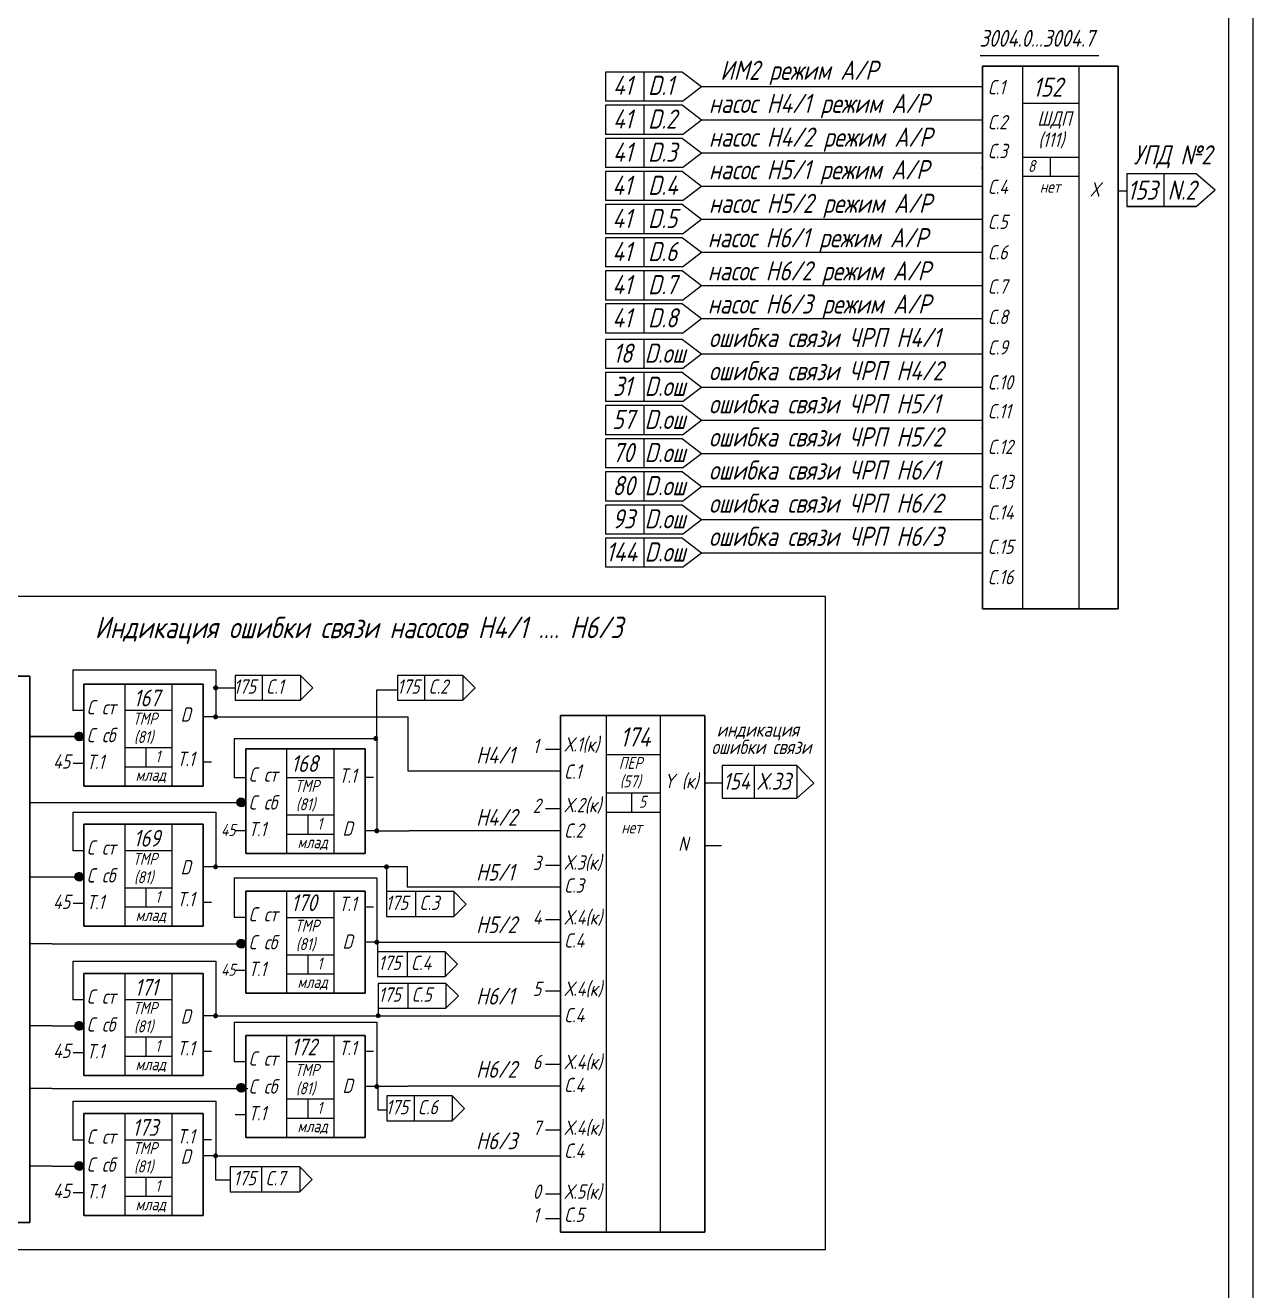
# Model space of a CAD drawing. Header units: millimetres. Extents: x -1319 to 705, y 574 to 3169.
# Drawn here: x 119.1 to 375.6, y 1320.5 to 1584.9 of the extents above; entities that cross this region are included whole.
import ezdxf

# ---------------------------------------------------------------- set-up
doc = ezdxf.new("R2010")
doc.units = ezdxf.units.MM
doc.layers.add('Текст', color=7, linetype='Continuous', lineweight=50)
doc.styles.add('GOST тип А', font='GOST_A.TTF', dxfattribs={"oblique": 15})
doc.styles.add('АСУТП', font='GOST_A.TTF', dxfattribs={"oblique": 15, "height": 2.5})

msp = doc.modelspace()

# ---------------------------------------------------------------- hatches: boundary and pattern name
h = msp.add_hatch(color=7)
edge = h.paths.add_edge_path()
edge.add_arc((158.87, 1446.49), 0.2, 0, 360)
h = msp.add_hatch(color=7)
edge = h.paths.add_edge_path()
edge.add_arc((158.86, 1440.42), 0.2, 0, 360)
for points in [[(129.33, 1436.33, 1), (131.31, 1436.33, 1)], [(129.33, 1436.33, 1), (131.31, 1436.33, 1)], [(163.17, 1422.58, 1), (165.15, 1422.58, 1)], [(163.17, 1422.58, 1), (165.15, 1422.58, 1)], [(129.33, 1407.03, 1), (131.31, 1407.03, 1)], [(129.33, 1407.03, 1), (131.31, 1407.03, 1)], [(163.17, 1393.06, 1), (165.15, 1393.06, 1)], [(163.17, 1393.06, 1), (165.15, 1393.06, 1)], [(129.33, 1375.88, 1), (131.31, 1375.88, 1)], [(129.33, 1375.88, 1), (131.31, 1375.88, 1)], [(163.17, 1362.93, 1), (165.15, 1362.93, 1)], [(163.17, 1362.93, 1), (165.15, 1362.93, 1)], [(129.33, 1346.61, 1), (131.31, 1346.61, 1)], [(129.33, 1346.61, 1), (131.31, 1346.61, 1)]]:
    msp.add_hatch(color=7).paths.add_polyline_path(points)
h = msp.add_hatch(color=7)
edge = h.paths.add_edge_path()
edge.add_arc((192.36, 1435.89), 0.2, 0, 360)
h = msp.add_hatch(color=7)
edge = h.paths.add_edge_path()
edge.add_arc((192.56, 1416.59), 0.2, 0, 360)
h = msp.add_hatch(color=7)
edge = h.paths.add_edge_path()
edge.add_arc((158.86, 1409.11), 0.2, 0, 360)
h = msp.add_hatch(color=7)
edge = h.paths.add_edge_path()
edge.add_arc((194.57, 1409.1), 0.2, 0, 360)
h = msp.add_hatch(color=7)
edge = h.paths.add_edge_path()
edge.add_arc((192.56, 1393.35), 0.2, 0, 360)
h = msp.add_hatch(color=7)
edge = h.paths.add_edge_path()
edge.add_arc((158.86, 1377.96), 0.2, 0, 360)
h = msp.add_hatch(color=7)
edge = h.paths.add_edge_path()
edge.add_arc((192.85, 1377.99), 0.2, 0, 360)
h = msp.add_hatch(color=7)
edge = h.paths.add_edge_path()
edge.add_arc((192.56, 1363.22), 0.2, 0, 360)
h = msp.add_hatch(color=7)
edge = h.paths.add_edge_path()
edge.add_arc((158.86, 1348.69), 0.2, 0, 360)

# ---------------------------------------------------------------- linework, layer by layer
at = {"color": 7}
for p, q in [((375.58, 1713.06), (375.58, 936.16)), ((370.58, 941.16), (370.58, 1708.06)), ((318.63, 1578.57), (343.46, 1578.57)), ((327.46, 1576.4), (327.46, 1462.96)), ((339.23, 1576.4), (339.23, 1462.96)), ((256.44, 1575.13), (240.36, 1575.13)), ((240.36, 1575.13), (240.36, 1569.05)), ((248.35, 1575.13), (248.35, 1569.05)), ((256.44, 1575.13), (260.42, 1572.09)), ((256.44, 1569.05), (260.42, 1572.09)), ((260.42, 1572.09), (319.13, 1572.09)), ((256.44, 1569.05), (240.36, 1569.05)), ((256.44, 1568.21), (240.36, 1568.21)), ((240.36, 1568.21), (240.36, 1562.12)), ((248.35, 1568.21), (248.35, 1562.12)), ((256.44, 1568.21), (260.42, 1565.17)), ((327.46, 1568.63), (339.23, 1568.63)), ((256.44, 1562.12), (260.42, 1565.17)), ((260.42, 1565.17), (319.13, 1565.17)), ((256.44, 1562.12), (240.36, 1562.12)), ((256.44, 1561.29), (240.36, 1561.29)), ((240.36, 1561.29), (240.36, 1555.2)), ((248.35, 1561.29), (248.35, 1555.2)), ((256.44, 1561.29), (260.42, 1558.24)), ((256.44, 1555.2), (260.42, 1558.24)), ((260.42, 1558.24), (319.13, 1558.24)), ((327.46, 1557.37), (339.23, 1557.37)), ((333.23, 1557.37), (333.23, 1553.37)), ((256.44, 1555.2), (240.36, 1555.2)), ((319.02, 1555.03), (318.89, 1555.03)), ((319.06, 1555.03), (318.93, 1555.03)), ((319.13, 1555.03), (319.01, 1555.03)), ((256.44, 1554.36), (240.36, 1554.36)), ((240.36, 1554.36), (240.36, 1548.28)), ((248.35, 1554.36), (248.35, 1548.28)), ((256.44, 1554.36), (260.42, 1551.32)), ((327.46, 1553.37), (339.23, 1553.37)), ((349.25, 1553.95), (349.25, 1547.05)), ((349.25, 1553.95), (363.78, 1553.95)), ((357.02, 1553.95), (357.02, 1547.05)), ((363.78, 1553.95), (367.77, 1550.56)), ((256.44, 1548.28), (260.42, 1551.32)), ((260.42, 1551.32), (319.13, 1551.32)), ((347.47, 1550.29), (349.25, 1550.29)), ((363.78, 1547.05), (367.77, 1550.56)), ((256.44, 1548.28), (240.36, 1548.28)), ((256.44, 1547.44), (240.36, 1547.44)), ((240.36, 1547.44), (240.36, 1541.36)), ((248.35, 1547.44), (248.35, 1541.36)), ((256.44, 1547.44), (260.42, 1544.4)), ((349.25, 1547.05), (363.78, 1547.05)), ((363.78, 1547.05), (349.25, 1547.05)), ((256.44, 1541.36), (260.42, 1544.4)), ((260.42, 1544.4), (319.13, 1544.4)), ((256.44, 1541.36), (240.36, 1541.36)), ((256.44, 1540.52), (240.36, 1540.52)), ((240.36, 1540.52), (240.36, 1534.44)), ((248.35, 1540.52), (248.35, 1534.44)), ((256.44, 1540.52), (260.42, 1537.48)), ((256.44, 1534.44), (260.42, 1537.48)), ((260.42, 1537.48), (319.13, 1537.48)), ((256.44, 1534.44), (240.36, 1534.44)), ((256.44, 1533.6), (240.36, 1533.6)), ((240.36, 1533.6), (240.36, 1527.51)), ((248.35, 1533.6), (248.35, 1527.51)), ((256.44, 1533.6), (260.42, 1530.56)), ((256.44, 1527.51), (260.42, 1530.56)), ((260.42, 1530.56), (319.13, 1530.56)), ((256.44, 1527.51), (240.36, 1527.51)), ((256.44, 1526.68), (240.36, 1526.68)), ((240.36, 1526.68), (240.36, 1520.59)), ((248.35, 1526.68), (248.35, 1520.59)), ((256.44, 1526.68), (260.42, 1523.63)), ((256.44, 1520.59), (260.42, 1523.63)), ((260.42, 1523.63), (319.13, 1523.63)), ((256.44, 1520.59), (240.36, 1520.59)), ((256.44, 1519.29), (240.36, 1519.29)), ((240.36, 1519.29), (240.36, 1513.2)), ((248.35, 1519.29), (248.35, 1513.2)), ((256.44, 1519.29), (260.42, 1516.25)), ((256.44, 1513.2), (260.42, 1516.25)), ((260.42, 1516.25), (319.13, 1516.25)), ((256.44, 1513.2), (240.36, 1513.2)), ((256.44, 1512.37), (240.36, 1512.37)), ((240.36, 1512.37), (240.36, 1506.28)), ((248.35, 1512.37), (248.35, 1506.28)), ((256.44, 1512.37), (260.42, 1509.32)), ((256.44, 1506.28), (260.42, 1509.32)), ((260.42, 1509.32), (319.13, 1509.32)), ((256.44, 1506.28), (240.36, 1506.28)), ((256.44, 1505.44), (240.36, 1505.44)), ((240.36, 1505.44), (240.36, 1499.36)), ((248.35, 1505.44), (248.35, 1499.36)), ((256.44, 1505.44), (260.42, 1502.4)), ((256.44, 1499.36), (260.42, 1502.4)), ((260.42, 1502.4), (319.13, 1502.4)), ((256.44, 1499.36), (240.36, 1499.36)), ((319.02, 1500.67), (318.89, 1500.67)), ((319.06, 1500.67), (318.93, 1500.67)), ((319.13, 1500.67), (319.01, 1500.67)), ((256.44, 1498.52), (240.36, 1498.52)), ((240.36, 1498.52), (240.36, 1492.44)), ((248.35, 1498.52), (248.35, 1492.44)), ((256.44, 1498.52), (260.42, 1495.48)), ((256.44, 1492.44), (260.42, 1495.48)), ((260.42, 1495.48), (319.13, 1495.48)), ((256.44, 1492.44), (240.36, 1492.44)), ((256.44, 1491.6), (240.36, 1491.6)), ((240.36, 1491.6), (240.36, 1485.52)), ((248.35, 1491.6), (248.35, 1485.52)), ((256.44, 1491.6), (260.42, 1488.56)), ((256.44, 1485.52), (260.42, 1488.56)), ((260.42, 1488.56), (319.13, 1488.56)), ((256.44, 1485.52), (240.36, 1485.52)), ((256.44, 1484.68), (240.36, 1484.68)), ((240.36, 1484.68), (240.36, 1478.59)), ((248.35, 1484.68), (248.35, 1478.59)), ((256.44, 1484.68), (260.42, 1481.64)), ((256.44, 1478.59), (260.42, 1481.64)), ((260.42, 1481.64), (319.13, 1481.64)), ((256.44, 1478.59), (240.36, 1478.59)), ((256.44, 1477.76), (240.36, 1477.76)), ((240.36, 1477.76), (240.36, 1471.67)), ((248.35, 1477.76), (248.35, 1471.67)), ((256.44, 1477.76), (260.42, 1474.71)), ((256.44, 1471.67), (260.42, 1474.71)), ((260.42, 1474.71), (319.13, 1474.71)), ((256.44, 1471.67), (240.36, 1471.67)), ((286.29, 1465.6), (63.68, 1465.6)), ((286.29, 1329.16), (286.29, 1465.6)), ((129.04, 1450.28), (129.04, 1441.74)), ((129.04, 1450.28), (158.87, 1450.28)), ((158.87, 1450.28), (158.87, 1440.57)), ((176.58, 1449.08), (162.95, 1449.08)), ((162.95, 1449.08), (162.95, 1443.9)), ((168.61, 1449.08), (168.61, 1443.9)), ((176.58, 1449.08), (179.18, 1446.49)), ((176.58, 1449.08), (176.58, 1443.9)), ((210.52, 1449.07), (196.88, 1449.07)), ((196.88, 1449.07), (196.88, 1443.89)), ((202.54, 1449.07), (202.54, 1443.89)), ((210.52, 1449.07), (213.11, 1446.48)), ((210.52, 1449.07), (210.52, 1443.89)), ((139.86, 1447.27), (139.86, 1425.97)), ((149.73, 1447.27), (149.73, 1425.97)), ((158.87, 1446.49), (162.95, 1446.49)), ((159.07, 1446.49), (159.07, 1446.54)), ((176.58, 1443.9), (179.18, 1446.49)), ((210.52, 1443.89), (213.11, 1446.48)), ((162.95, 1443.9), (176.58, 1443.9)), ((192.56, 1435.89), (192.56, 1446.09)), ((192.56, 1446.09), (196.88, 1446.09)), ((196.88, 1443.89), (210.52, 1443.89)), ((131.35, 1441.74), (129.04, 1441.74)), ((139.86, 1441.79), (149.73, 1441.79)), ((159.06, 1440.42), (156.26, 1440.42)), ((158.86, 1440.45), (178.53, 1440.45)), ((159.06, 1440.42), (159.06, 1440.47)), ((178.53, 1440.45), (199.09, 1440.45)), ((199.09, 1429.05), (199.09, 1440.45)), ((240.45, 1440.72), (240.45, 1332.76)), ((251.79, 1440.72), (251.79, 1332.76)), ((120.05, 1436.3), (131.35, 1436.3)), ((130.48, 1436.3), (120.05, 1436.3)), ((131.3, 1436.29), (131.35, 1436.29)), ((131.3, 1436.29), (131.35, 1436.29)), ((162.76, 1435.89), (162.76, 1427.67)), ((162.76, 1435.89), (192.56, 1435.89)), ((192.56, 1435.89), (192.56, 1435.94)), ((192.56, 1435.89), (192.56, 1416.74)), ((139.86, 1434), (149.73, 1434)), ((144.26, 1434), (144.26, 1430)), ((173.7, 1433.75), (173.7, 1411.9)), ((183.57, 1433.75), (183.57, 1411.9)), ((230.95, 1433.62), (227.8, 1433.62)), ((131.35, 1430.7), (129.11, 1430.7)), ((156.26, 1431.03), (157.99, 1431.03)), ((240.45, 1432.53), (251.79, 1432.53)), ((280.31, 1430.27), (264.73, 1430.27)), ((264.73, 1430.27), (264.73, 1423.41)), ((271.39, 1430.27), (271.39, 1423.41)), ((280.31, 1430.27), (283.9, 1426.6)), ((280.31, 1430.27), (280.31, 1423.41)), ((139.86, 1430), (149.73, 1430)), ((165.19, 1427.67), (162.76, 1427.67)), ((173.7, 1427.73), (183.57, 1427.73)), ((190.1, 1427.81), (191.82, 1427.81)), ((230.95, 1429.05), (199.09, 1429.05)), ((261.11, 1426.67), (264.56, 1426.67)), ((280.31, 1423.41), (283.9, 1426.6)), ((120.05, 1422.55), (144.71, 1422.55)), ((144.71, 1422.55), (163.79, 1422.55)), ((165.14, 1422.54), (165.19, 1422.54)), ((165.14, 1422.54), (165.19, 1422.54)), ((240.45, 1424.53), (251.79, 1424.53)), ((245.79, 1424.53), (245.79, 1420.53)), ((264.73, 1423.41), (280.31, 1423.41)), ((129.04, 1420.54), (129.04, 1412.43)), ((129.04, 1420.54), (158.87, 1420.54)), ((158.87, 1420.54), (158.87, 1409.26)), ((173.7, 1419.94), (183.57, 1419.94)), ((178.1, 1419.94), (178.1, 1415.94)), ((230.95, 1421.19), (227.8, 1421.19)), ((240.45, 1420.53), (251.79, 1420.53)), ((139.86, 1417.97), (139.86, 1396.66)), ((149.73, 1417.97), (149.73, 1396.66)), ((165.19, 1416.64), (162.95, 1416.64)), ((173.7, 1415.94), (183.57, 1415.94)), ((192.76, 1416.59), (190.1, 1416.59)), ((192.56, 1416.62), (199.29, 1416.62)), ((192.76, 1416.59), (192.76, 1416.64)), ((230.95, 1416.62), (199.29, 1416.62)), ((199.29, 1416.62), (199.29, 1416.62)), ((131.35, 1412.43), (129.04, 1412.43)), ((139.86, 1412.49), (149.73, 1412.49)), ((261.11, 1413.58), (264.56, 1413.58)), ((159.06, 1409.11), (156.26, 1409.11)), ((158.86, 1409.14), (178.53, 1409.14)), ((159.06, 1409.11), (159.06, 1409.16)), ((178.53, 1409.14), (198.87, 1409.14)), ((194.6, 1409.14), (194.6, 1403.91)), ((194.77, 1409.1), (194.77, 1409.15)), ((198.87, 1409.14), (198.87, 1404.82)), ((230.95, 1409.39), (227.8, 1409.39)), ((230.95, 1345.49), (230.95, 1411.12)), ((120.05, 1407), (130.48, 1407)), ((131.3, 1406.98), (131.35, 1406.98)), ((131.3, 1406.98), (131.35, 1406.98)), ((162.76, 1406.76), (162.76, 1398.47)), ((162.76, 1406.76), (192.56, 1406.76)), ((192.56, 1406.76), (192.56, 1393.5)), ((139.86, 1404.7), (149.73, 1404.7)), ((144.26, 1404.7), (144.26, 1400.7)), ((173.7, 1404), (173.7, 1382.7)), ((183.57, 1404), (183.57, 1382.7)), ((208.62, 1403.91), (194.6, 1403.91)), ((194.6, 1403.91), (194.6, 1398.72)), ((230.95, 1404.82), (198.87, 1404.82)), ((200.65, 1403.91), (200.65, 1398.72)), ((208.62, 1403.91), (211.22, 1401.31)), ((208.62, 1403.91), (208.62, 1398.72)), ((131.35, 1401.4), (129.11, 1401.4)), ((156.26, 1401.73), (157.99, 1401.73)), ((208.62, 1398.72), (211.22, 1401.31)), ((139.86, 1400.7), (149.73, 1400.7)), ((173.7, 1398.52), (183.57, 1398.52)), ((190.1, 1400.74), (191.82, 1400.74)), ((194.6, 1398.72), (208.62, 1398.72)), ((165.19, 1398.47), (162.76, 1398.47)), ((230.95, 1398.02), (227.8, 1398.02)), ((192.76, 1393.35), (190.1, 1393.35)), ((192.56, 1393.38), (230.95, 1393.38)), ((192.7, 1393.49), (192.7, 1386.16)), ((192.76, 1393.35), (192.76, 1393.4)), ((199.09, 1393.45), (199.09, 1393.38)), ((124.73, 1393.03), (120.05, 1393.03)), ((124.73, 1393.03), (164.31, 1393.03)), ((165.14, 1393.02), (165.19, 1393.02)), ((165.14, 1393.02), (165.19, 1393.02)), ((173.7, 1390.73), (183.57, 1390.73)), ((178.1, 1390.73), (178.1, 1386.73)), ((206.85, 1391.35), (192.7, 1391.35)), ((192.7, 1391.35), (192.7, 1386.16)), ((198.87, 1391.35), (198.87, 1386.16)), ((206.85, 1391.35), (209.44, 1388.75)), ((206.85, 1391.35), (206.85, 1386.16)), ((129.04, 1389.39), (129.04, 1381.28)), ((129.04, 1389.39), (158.87, 1389.39)), ((158.87, 1389.39), (158.87, 1378.11)), ((206.85, 1386.16), (209.44, 1388.75)), ((139.86, 1386.82), (139.86, 1365.51)), ((149.73, 1386.82), (149.73, 1365.51)), ((165.19, 1387.43), (162.95, 1387.43)), ((173.7, 1386.73), (183.57, 1386.73)), ((192.7, 1386.16), (206.85, 1386.16)), ((207, 1384.72), (192.85, 1384.72)), ((192.85, 1384.72), (192.85, 1377.99)), ((199.02, 1384.72), (199.02, 1379.53)), ((207, 1384.72), (209.59, 1382.13)), ((207, 1384.72), (207, 1379.53)), ((230.95, 1383.1), (227.8, 1383.1)), ((131.35, 1381.28), (129.04, 1381.28)), ((139.86, 1381.34), (149.73, 1381.34)), ((207, 1379.53), (209.59, 1382.13)), ((159.06, 1377.96), (156.26, 1377.96)), ((158.86, 1377.99), (230.95, 1377.99)), ((159.06, 1377.96), (159.06, 1378.01)), ((192.85, 1379.53), (207, 1379.53)), ((193.05, 1377.99), (193.05, 1378.04)), ((124.73, 1375.85), (120.05, 1375.85)), ((124.73, 1375.85), (130.48, 1375.85)), ((131.3, 1375.83), (131.35, 1375.83)), ((131.3, 1375.83), (131.35, 1375.83)), ((162.76, 1376.62), (162.76, 1368.33)), ((162.76, 1376.62), (192.56, 1376.62)), ((192.56, 1376.62), (192.56, 1363.37)), ((139.86, 1373.55), (149.73, 1373.55)), ((144.26, 1373.55), (144.26, 1369.55)), ((173.7, 1373.87), (173.7, 1352.56)), ((183.57, 1373.87), (183.57, 1352.56)), ((131.35, 1370.25), (129.11, 1370.25)), ((139.86, 1369.55), (149.73, 1369.55)), ((156.26, 1370.58), (157.99, 1370.58)), ((190.1, 1370.61), (191.82, 1370.61)), ((165.19, 1368.33), (162.76, 1368.33)), ((173.7, 1368.39), (183.57, 1368.39)), ((230.95, 1367.81), (227.8, 1367.81)), ((124.73, 1362.77), (120.05, 1362.77)), ((124.73, 1362.77), (165.56, 1362.77)), ((165.14, 1362.88), (165.19, 1362.88)), ((165.14, 1362.88), (165.19, 1362.88)), ((192.76, 1363.22), (190.1, 1363.22)), ((192.56, 1363.25), (199.09, 1363.25)), ((192.76, 1363.22), (192.76, 1363.27)), ((192.76, 1363.22), (192.76, 1358.35)), ((230.95, 1363.25), (199.09, 1363.25)), ((129.04, 1360.12), (129.04, 1352.01)), ((129.04, 1360.12), (158.87, 1360.12)), ((158.87, 1360.12), (158.87, 1348.84)), ((173.7, 1360.6), (183.57, 1360.6)), ((178.1, 1360.6), (178.1, 1356.6)), ((208.29, 1361.22), (194.66, 1361.22)), ((194.66, 1361.22), (194.66, 1356.03)), ((200.32, 1361.22), (200.32, 1356.03)), ((208.29, 1361.22), (210.88, 1358.62)), ((208.29, 1361.22), (208.29, 1356.03)), ((139.86, 1357.55), (139.86, 1336.24)), ((149.73, 1357.55), (149.73, 1336.24)), ((165.19, 1357.3), (162.95, 1357.3)), ((173.7, 1356.6), (183.57, 1356.6)), ((192.76, 1358.35), (194.66, 1358.35)), ((208.29, 1356.03), (210.88, 1358.62)), ((194.66, 1356.03), (208.29, 1356.03)), ((230.95, 1354.08), (227.8, 1354.08)), ((131.35, 1352.01), (129.04, 1352.01)), ((139.86, 1352.07), (149.73, 1352.07)), ((156.26, 1352.15), (157.99, 1352.15)), ((159.06, 1348.69), (156.26, 1348.69)), ((158.86, 1348.72), (230.95, 1348.72)), ((158.86, 1348.69), (158.86, 1343.73)), ((159.06, 1348.69), (159.06, 1348.74)), ((124.73, 1346.57), (120.05, 1346.57)), ((124.73, 1346.57), (130.48, 1346.57)), ((131.3, 1346.56), (131.35, 1346.56)), ((131.3, 1346.56), (131.35, 1346.56)), ((176.44, 1346.39), (161.9, 1346.39)), ((161.9, 1346.39), (161.9, 1341.2)), ((168.46, 1346.39), (168.46, 1341.2)), ((176.44, 1346.39), (179.03, 1343.79)), ((176.44, 1346.39), (176.44, 1341.2)), ((139.86, 1344.27), (149.73, 1344.27)), ((144.26, 1344.27), (144.26, 1340.27)), ((158.86, 1343.73), (161.9, 1343.73)), ((176.44, 1341.2), (179.03, 1343.79)), ((131.35, 1340.97), (129.11, 1340.97)), ((161.9, 1341.2), (176.44, 1341.2)), ((230.95, 1340.71), (227.8, 1340.71)), ((139.86, 1340.27), (149.73, 1340.27)), ((230.95, 1335.55), (227.8, 1335.55)), ((63.68, 1329.16), (286.29, 1329.16))]:
    msp.add_line(p, q, dxfattribs=at)
at = {"color": 7, "lineweight": 30}
for p, q in [((319.13, 1576.4), (347.47, 1576.4)), ((319.13, 1576.4), (319.13, 1462.96)), ((347.47, 1576.4), (347.47, 1462.96)), ((319.13, 1462.96), (347.47, 1462.96)), ((91.11, 1448.9), (120.05, 1448.9)), ((120.05, 1448.9), (120.05, 1334.77)), ((131.35, 1447.27), (156.26, 1447.27)), ((131.35, 1447.27), (131.35, 1425.97)), ((156.26, 1447.27), (156.26, 1425.97)), ((230.95, 1440.72), (261.11, 1440.72)), ((230.95, 1440.72), (230.95, 1332.76)), ((261.11, 1440.72), (261.11, 1332.76)), ((165.19, 1433.75), (190.1, 1433.75)), ((165.19, 1433.75), (165.19, 1411.9)), ((190.1, 1433.75), (190.1, 1411.9)), ((131.35, 1425.97), (156.26, 1425.97)), ((131.35, 1417.97), (156.26, 1417.97)), ((131.35, 1417.97), (131.35, 1396.66)), ((156.26, 1417.97), (156.26, 1396.66)), ((165.19, 1411.9), (190.1, 1411.9)), ((165.19, 1404), (190.1, 1404)), ((165.19, 1404), (165.19, 1382.7)), ((190.1, 1404), (190.1, 1382.7)), ((131.35, 1396.66), (156.26, 1396.66)), ((131.35, 1386.82), (156.26, 1386.82)), ((131.35, 1386.82), (131.35, 1365.51)), ((156.26, 1386.82), (156.26, 1365.51)), ((165.19, 1382.7), (190.1, 1382.7)), ((165.19, 1373.87), (190.1, 1373.87)), ((165.19, 1373.87), (165.19, 1352.56)), ((190.1, 1373.87), (190.1, 1352.56)), ((131.35, 1365.51), (156.26, 1365.51)), ((131.35, 1357.55), (156.26, 1357.55)), ((131.35, 1357.55), (131.35, 1336.24)), ((156.26, 1357.55), (156.26, 1336.24)), ((165.19, 1352.56), (190.1, 1352.56)), ((131.35, 1336.24), (156.26, 1336.24)), ((91.11, 1334.77), (120.05, 1334.77)), ((230.95, 1332.76), (261.11, 1332.76))]:
    msp.add_line(p, q, dxfattribs=at)
at = {"color": 7, "lineweight": 60}
for centre in [(158.87, 1446.49), (158.86, 1440.42), (192.36, 1435.89), (192.56, 1416.59), (158.86, 1409.11), (194.57, 1409.1), (192.56, 1393.35), (158.86, 1377.96), (192.85, 1377.99), (192.56, 1363.22), (158.86, 1348.69)]:
    msp.add_circle(centre, 0.2, dxfattribs=at)
at = {"color": 7, "lineweight": 30}
for centre in [(130.3, 1436.33), (130.3, 1436.33), (130.3, 1436.33), (130.48, 1436.3), (130.48, 1436.3), (164.13, 1422.58), (164.13, 1422.58), (164.13, 1422.58), (164.31, 1422.55), (164.31, 1422.55), (130.3, 1407.03), (130.3, 1407.03), (130.3, 1407.03), (130.48, 1407), (130.48, 1407), (164.13, 1393.06), (164.13, 1393.06), (164.13, 1393.06), (164.31, 1393.03), (164.31, 1393.03), (130.3, 1375.88), (130.3, 1375.88), (130.3, 1375.88), (130.48, 1375.85), (130.48, 1375.85), (164.13, 1362.93), (164.13, 1362.93), (164.13, 1362.93), (164.31, 1362.9), (164.31, 1362.9), (130.3, 1346.61), (130.3, 1346.61), (130.3, 1346.61), (130.48, 1346.57), (130.48, 1346.57)]:
    msp.add_circle(centre, 0.825, dxfattribs=at)

# ---------------------------------------------------------------- texts
at = {"color": 7, "style": 'АСУТП', "oblique": 15}
for s, p in [('175', (162.61, 1445.25)), ('C.1', (169.37, 1445.25)), ('175', (196.8, 1445.24)), ('C.2', (203.31, 1445.24)), ('индикация ', (263.57, 1436.29)), ('1', (225.14, 1432.85)), ('ошибки связи', (262.48, 1432.65)), ('2', (225.14, 1420.35)), ('3', (225.14, 1408.41)), ('175', (194.39, 1400.08)), ('C.3', (201.41, 1400.08)), ('4', (225.14, 1397.03)), ('175', (192.87, 1387.52)), ('C.4', (199.64, 1387.52)), ('175', (192.89, 1380.89)), ('C.5', (199.79, 1380.89)), ('5', (225.14, 1382.12)), ('6', (225.14, 1366.83)), ('175', (194.44, 1357.39)), ('C.6', (201.08, 1357.39)), ('7', (225.14, 1353.09)), ('175', (162.59, 1342.55)), ('C.7', (169.23, 1342.55)), ('0', (225.14, 1339.73)), ('1', (225.14, 1334.78))]:
    msp.add_text(s, height=3, dxfattribs=at).set_placement(p)
at = {"layer": 'Текст', "color": 7, "lineweight": 15, "style": 'GOST тип А', "oblique": 15}
for s, height, p in [('3004.0...3004.7', 3.5, (318.47, 1580.44)), ('ИМ2 режим А/Р', 4, (264.32, 1573.51)), ('41', 4, (241.9, 1570.36)), ('D.1', 4, (249.23, 1570.36)), ('С.1', 3, (320.26, 1570.47)), ('152', 4, (329.65, 1569.99)), (' насос Н4/1 режим А/Р', 4, (259.89, 1566.59)), ('41', 4, (241.9, 1563.32)), ('D.2', 4, (249.23, 1563.32)), ('С.2', 3, (320.26, 1563.17)), ('ШДП', 3, (330.56, 1563.92)), (' насос Н4/2 режим А/Р', 4, (259.89, 1559.55)), ('(111)', 3, (330.77, 1559.48)), ('41', 4, (241.9, 1556.4)), ('D.3', 4, (249.23, 1556.4)), ('С.3', 3, (320.26, 1557.14)), ('УПД №2', 4, (350.67, 1555.83)), (' насос Н5/1 режим А/Р', 4, (259.89, 1552.74)), ('8', 2.5, (328.61, 1554.27)), ('41', 4, (241.75, 1549.48)), ('D.4', 4, (249.23, 1549.48)), ('С.4', 3, (320.26, 1549.67)), ('Х', 3, (341.66, 1549.12)), ('153', 4, (349.4, 1548.46)), ('N.2', 4, (357.79, 1548.46)), (' насос Н5/2 режим А/Р', 4, (259.89, 1545.71)), ('нет', 2.5, (331.1, 1549.93)), ('41', 4, (241.76, 1542.56)), ('D.5', 4, (249.23, 1542.56)), ('С.5', 3, (320.26, 1542.36)), (' насос Н6/1 режим А/Р', 4, (259.65, 1538.53)), ('41', 4, (241.76, 1535.64)), ('D.6', 4, (249.23, 1535.64)), ('С.6', 3, (320.26, 1535.99)), (' насос Н6/2 режим А/Р', 4, (259.65, 1531.6)), ('41', 4, (241.76, 1528.72)), ('D.7', 4, (249.23, 1528.72)), ('С.7', 3, (320.26, 1528.82)), (' насос Н6/3 режим А/Р', 4, (259.65, 1524.68)), ('41', 4, (241.76, 1521.79)), ('D.8', 4, (249.23, 1521.79)), ('С.8', 3, (320.26, 1522.49)), (' ошибка связи ЧРП Н4/1', 4, (259.89, 1517.67)), ('18', 4, (241.9, 1514.4)), ('D.ош', 4, (248.5, 1514.4)), ('С.9', 3, (320.26, 1516.11)), (' ошибка связи ЧРП Н4/2', 4, (259.89, 1510.74)), ('31', 4, (241.9, 1507.48)), ('D.ош', 4, (248.5, 1507.48)), ('С.10', 3, (320.26, 1508.81)), (' ошибка связи ЧРП Н5/1', 4, (259.89, 1503.82)), ('57', 4, (241.75, 1500.56)), ('D.ош', 4, (248.5, 1500.56)), ('С.11', 3, (320.26, 1502.78)), (' ошибка связи ЧРП Н5/2', 4, (259.89, 1496.9)), ('70', 4, (241.76, 1493.64)), ('D.ош', 4, (248.5, 1493.64)), ('С.12', 3, (320.26, 1495.32)), (' ошибка связи ЧРП Н6/1', 4, (259.89, 1489.98)), ('80', 4, (241.76, 1486.72)), ('D.ош', 4, (248.5, 1486.72)), ('С.13', 3, (320.26, 1488)), (' ошибка связи ЧРП Н6/2', 4, (259.89, 1483.06)), ('93', 4, (241.76, 1479.79)), ('D.ош', 4, (248.5, 1479.79)), ('С.14', 3, (320.26, 1481.63)), (' ошибка связи ЧРП Н6/3', 4, (259.89, 1476.13)), ('144', 4, (240.43, 1472.87)), ('D.ош', 4, (248.5, 1472.87)), ('С.15', 3, (320.26, 1474.46)), ('С.16', 3, (320.26, 1468.13)), ('Индикация ошибки связи насосов Н4/1 .... Н6/3', 4.5, (133.62, 1456.86)), ('167', 3.5, (141.74, 1442.62)), ('С ст', 3, (131.93, 1440.94)), ('ТМР', 2.5, (141.59, 1438.8)), ('D', 3, (151.55, 1439.42)), ('174', 4, (243.4, 1434.21)), ('С сб', 3, (131.93, 1435.12)), ('(81)', 2.5, (141.8, 1434.96)), ('Х.1(к) ', 3, (231.73, 1433.17)), ('1', 2.5, (146.26, 1430.91)), ('Т.1', 3, (150.83, 1430.15)), (' Н4/1 ', 3.5, (211.49, 1430.67)), ('45', 3, (124.89, 1429.61)), ('Т.1', 3, (131.93, 1429.53)), ('168', 3.5, (174.65, 1428.92)), ('С.1', 3, (231.73, 1427.48)), ('ПЕР', 2.5, (243.12, 1429.54)), ('млад', 2.5, (142.13, 1427.04)), ('С ст', 3, (165.77, 1426.88)), ('Т.1', 3, (184.66, 1426.64)), ('(57)', 2.5, (243.32, 1425.7)), ('Y (к)', 3, (252.55, 1425.53)), ('154', 3.5, (264.91, 1425.22)), ('Х.33', 3.5, (272.05, 1425.22)), ('ТМР', 2.5, (175.43, 1424.74)), ('С сб', 3, (165.77, 1421.05)), ('(81)', 2.5, (175.63, 1420.9)), ('Х.2(к) ', 3, (231.73, 1420.5)), ('5', 2.5, (247.34, 1421.44)), (' Н4/2 ', 3.5, (211.49, 1417.67)), ('45', 2.5, (160, 1415.54)), ('Т.1', 3, (165.77, 1415.47)), ('1', 2.5, (180.1, 1416.84)), ('D', 3, (185.38, 1415.59)), ('С.2', 3, (231.73, 1415.15)), ('нет', 2.5, (243.65, 1416.08)), ('С ст', 3, (131.93, 1411.64)), ('169', 3.5, (141.72, 1413.32)), ('млад', 2.5, (175.96, 1412.98)), ('N', 3, (255.51, 1412.41)), ('ТМР', 2.5, (141.59, 1409.5)), ('Х.3(к) ', 3, (231.73, 1408.51)), ('D', 3, (151.55, 1407.5)), (' Н5/1 ', 3.5, (211.49, 1406.2)), ('С сб', 3, (131.93, 1405.81)), ('(81)', 2.5, (141.8, 1405.66)), ('С.3', 3, (231.73, 1403.69)), ('1', 2.5, (146.26, 1401.6)), ('Т.1', 3, (150.83, 1400.85)), ('45', 3, (124.89, 1400.3)), ('Т.1', 3, (131.93, 1400.22)), ('170', 3.5, (174.65, 1399.84)), ('Т.1', 3, (184.66, 1399.87)), ('млад', 2.5, (142.13, 1397.74)), ('С ст', 3, (165.77, 1397.67)), (' Н5/2 ', 3.5, (211.49, 1395.24)), ('Х.4(к) ', 3, (231.73, 1397.04)), ('ТМР', 2.5, (175.43, 1395.53)), ('С сб', 3, (165.77, 1391.84)), ('(81)', 2.5, (175.63, 1391.69)), ('D', 3, (185.38, 1391.98)), ('С.4', 3, (231.73, 1392.22)), ('45', 2.5, (160, 1386.34)), ('Т.1', 3, (165.77, 1386.26)), ('1', 2.5, (180.1, 1387.64)), ('171', 3.5, (141.96, 1382.17)), ('млад', 2.5, (175.96, 1383.77)), ('Х.4(к) ', 3, (231.73, 1382.12)), ('С ст', 3, (131.93, 1380.49)), (' Н6/1 ', 3.5, (211.49, 1380.32)), ('ТМР', 2.5, (141.59, 1378.35)), ('С сб', 3, (131.93, 1374.66)), ('D', 3, (151.55, 1376.35)), ('С.4', 3, (231.73, 1376.62)), ('(81)', 2.5, (141.8, 1374.51)), ('45', 3, (124.89, 1369.15)), ('Т.1', 3, (131.93, 1369.07)), ('1', 2.5, (146.26, 1370.45)), ('Т.1', 3, (150.83, 1369.7)), ('172', 3.5, (174.65, 1369.71)), ('Т.1', 3, (184.66, 1369.73)), ('С ст', 3, (165.77, 1367.54)), ('Х.4(к) ', 3, (231.73, 1366.83)), ('млад', 2.5, (142.13, 1366.59)), ('ТМР', 2.5, (175.43, 1365.4)), (' Н6/2 ', 3.5, (211.49, 1365.03)), ('С сб', 3, (165.77, 1361.71)), ('(81)', 2.5, (175.63, 1361.56)), ('D', 3, (185.38, 1361.85)), ('С.4', 3, (231.73, 1362.01)), ('Т.1', 3, (165.77, 1356.12)), ('1', 2.5, (180.1, 1357.5)), ('173', 3.5, (141.45, 1352.89)), ('Х.4(к) ', 3, (231.73, 1353.1)), ('С ст', 3, (131.93, 1351.22)), ('Т.1', 3, (150.83, 1351.28)), ('млад', 2.5, (175.96, 1353.64)), (' Н6/3 ', 3.5, (211.49, 1350.09)), ('ТМР', 2.5, (141.59, 1349.07)), ('С.4', 3, (231.73, 1348.28)), ('С сб', 3, (131.93, 1345.39)), ('D', 3, (151.55, 1347.07)), ('(81)', 2.5, (141.8, 1345.24)), ('1', 2.5, (146.26, 1341.18)), ('Х.5(к) ', 3, (231.73, 1339.73)), ('45', 3, (124.89, 1339.88)), ('Т.1', 3, (131.93, 1339.8)), ('млад', 2.5, (142.13, 1337.32)), ('С.5', 3, (231.73, 1334.91))]:
    msp.add_text(s, height=height, dxfattribs=at).set_placement(p)

doc.saveas('drawing.dxf')
